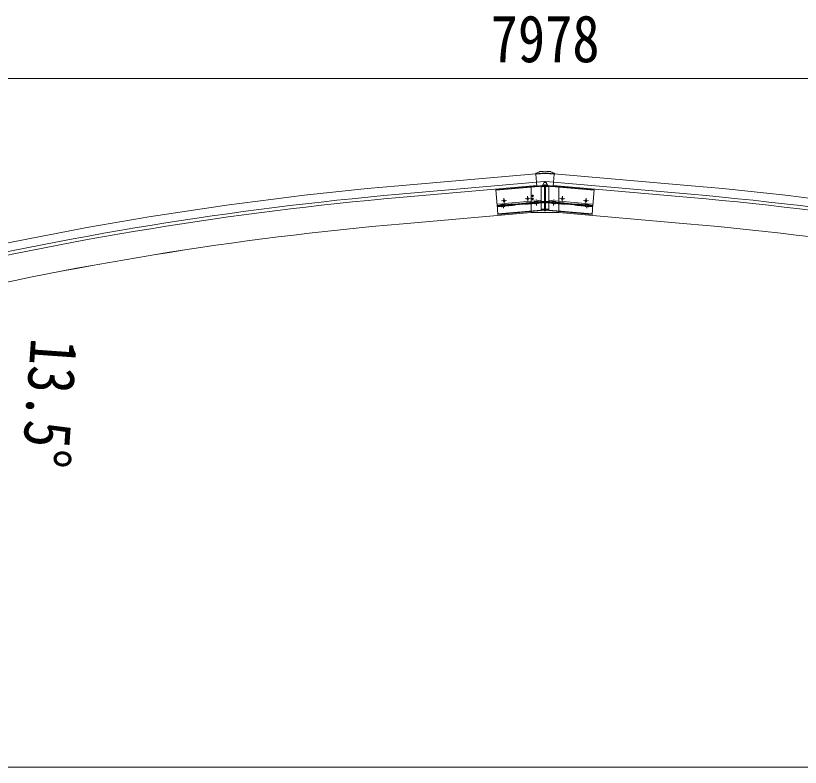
# Model space of a CAD drawing. Units: millimetres at full size; details may follow other scales. Extents: x -13976 to 14131, y -9754 to 9646.
# Drawn here: x -9715 to -5745, y -4935 to -1134 of the extents above; entities that cross this region are included whole.
import ezdxf
from ezdxf.enums import TextEntityAlignment as Align

# ---------------------------------------------------------------- set-up
doc = ezdxf.new("R2010")
doc.units = ezdxf.units.MM
doc.header["$LTSCALE"] = 50
for name, color, linetype, lineweight in [('0-0_0', 7, 'Continuous', 9), ('0-1_本体', 4, 'Continuous', 9), ('0-2_部品', 7, 'Continuous', 9), ('0-8_PARTS2', 2, 'Continuous', 9), ('0-A_寸法', 6, 'Continuous', 9)]:
    doc.layers.add(name, color=color, linetype=linetype, lineweight=lineweight)
doc.styles.add('ＭＳ ゴシック', font='')
doc.styles.get('ＭＳ ゴシック').set_extended_font_data('MS Gothic')

msp = doc.modelspace()

# ---------------------------------------------------------------- linework, layer by layer
at = {"layer": '0-0_0'}
msp.add_line((-10848.01, -4935.24), (-3226.01, -4935.24), dxfattribs=at)
at = {"layer": '0-1_本体'}
for p, q in [((-7778.53, -1994.32), (-7084.18, -1933.79)), ((-6295.49, -1994.32), (-6989.84, -1933.79)), ((-7774.78, -2037.33), (-7080.41, -1976.79)), ((-6299.24, -2037.33), (-6993.61, -1976.79)), ((-7773.32, -2054.1), (-7078.95, -1993.56)), ((-6300.7, -2054.1), (-6995.07, -1993.56)), ((-7107.38, -2129.45), (-7755.32, -2186.16)), ((-6966.64, -2129.45), (-6318.7, -2186.16))]:
    msp.add_line(p, q, dxfattribs=at)
for centre, radius, start, end in [((-6258.93, -19267.41), 17339.81, 95.02765, 103.43754), ((-7815.09, -19267.41), 17339.81, 76.56246, 84.97235), ((-6258.93, -19267.41), 17296.63, 95.0278, 103.43739), ((-6258.93, -19267.41), 17279.81, 95.0278, 103.43739), ((-7815.09, -19267.41), 17279.81, 76.56261, 84.9722), ((-7815.09, -19267.41), 17296.63, 76.56261, 84.9722), ((-6262.67, -19247.05), 17126.06, 95.00003, 103.5), ((-6262.66, -19247.03), 17126.06, 95.00003, 103.5), ((-7811.35, -19247.03), 17126.06, 76.5, 84.99997), ((-7811.34, -19247.05), 17126.06, 76.5, 84.99997)]:
    msp.add_arc(centre, radius, start, end, dxfattribs=at)
at = {"layer": '0-2_部品'}
for p, q in [((-7083.74, -1930.32), (-7076.43, -1929.68)), ((-7083.62, -1931.73), (-7083.74, -1930.32)), ((-7083.62, -1931.73), (-7083.58, -1932.15)), ((-7083.58, -1932.15), (-7083.32, -1935.14)), ((-7036.64, -1929.32), (-7083.47, -1933.42)), ((-7036.64, -1931.05), (-7083.32, -1935.14)), ((-7083.32, -1935.14), (-7083.26, -1935.82)), ((-7036.64, -1931.74), (-7083.26, -1935.82)), ((-7083.26, -1935.82), (-7079.65, -1977.08)), ((-7064.25, -1923.5), (-7068.41, -1925.9)), ((-7054.33, -1922.26), (-7062.6, -1922.98)), ((-7036.64, -1929.32), (-6989.81, -1933.42)), ((-7036.64, -1931.05), (-6989.96, -1935.14)), ((-7036.64, -1931.74), (-6990.02, -1935.82)), ((-7010.68, -1922.98), (-7018.95, -1922.26)), ((-7004.88, -1925.9), (-7009.03, -1923.5)), ((-6996.85, -1929.68), (-6989.54, -1930.32)), ((-6990.02, -1935.82), (-6993.63, -1977.08)), ((-6990.02, -1935.82), (-6989.96, -1935.14)), ((-6989.7, -1932.15), (-6989.96, -1935.14)), ((-6989.66, -1931.73), (-6989.7, -1932.15)), ((-6989.66, -1931.73), (-6989.54, -1930.32)), ((-7079.65, -1977.08), (-7040.31, -1973.64)), ((-7079.58, -1977.96), (-7079.65, -1977.08)), ((-7079.58, -1977.96), (-7078.02, -1995.7)), ((-7050.47, -1992.63), (-7041.76, -1976.46)), ((-7049.4, -1993.02), (-7040.42, -1977.46)), ((-7040.55, -1976.46), (-7041.76, -1976.46)), ((-7040.96, -1976.51), (-7040.42, -1977.46)), ((-7040.56, -1976.52), (-7040.55, -1976.46)), ((-7036.64, -1976.51), (-7040.56, -1976.52)), ((-7040.55, -1976.46), (-7040.39, -1974.53)), ((-7040.52, -1976.02), (-7036.64, -1976.01)), ((-7040.42, -1977.46), (-7032.87, -1977.46)), ((-7040.31, -1973.64), (-7040.39, -1974.53)), ((-7040.31, -1973.64), (-7040.29, -1973.47)), ((-7040.29, -1973.47), (-7036.64, -1973.79)), ((-7032.99, -1973.47), (-7036.64, -1973.79)), ((-7036.64, -1973.79), (-7036.64, -1976.01)), ((-7036.64, -1976.51), (-7036.64, -1976.01)), ((-7036.64, -1976.01), (-7032.77, -1976.02)), ((-7032.72, -1976.52), (-7036.64, -1976.51)), ((-7032.98, -1973.64), (-7032.99, -1973.47)), ((-7032.9, -1974.53), (-7032.98, -1973.64)), ((-7032.98, -1973.64), (-6993.63, -1977.08)), ((-7032.73, -1976.46), (-7032.9, -1974.53)), ((-7032.32, -1976.51), (-7032.87, -1977.46)), ((-7032.87, -1977.46), (-7023.88, -1993.02)), ((-7031.52, -1976.46), (-7032.73, -1976.46)), ((-7032.73, -1976.46), (-7032.72, -1976.52)), ((-7031.52, -1976.46), (-7022.81, -1992.63)), ((-6993.71, -1977.96), (-6995.26, -1995.7)), ((-6993.63, -1977.08), (-6993.71, -1977.96)), ((-7286.07, -2014.86), (-7036.98, -1993.07)), ((-7286.07, -2014.86), (-7279.06, -2095.05)), ((-7106.64, -1997.22), (-7078.13, -1994.47)), ((-7106.64, -2130.45), (-7106.64, -1997.22)), ((-7104.27, -1998.95), (-7104.07, -2001.24)), ((-7089.32, -1997.64), (-7089.12, -1999.94)), ((-7078.02, -1995.7), (-7051.62, -1993.39)), ((-7077.98, -1996.2), (-7078.02, -1995.7)), ((-7067.98, -1995.71), (-7051.34, -1994.26)), ((-7016.98, -1998.57), (-7056.98, -1998.57)), ((-7048.58, -1991.6), (-7036.64, -1990.45)), ((-6787.89, -2014.86), (-7036.98, -1993.07)), ((-7036.98, -1998.57), (-7036.98, -2073.87)), ((-7036.98, -1998.57), (-7036.98, -2073.87)), ((-7024.7, -1991.6), (-7036.64, -1990.45)), ((-7021.94, -1994.26), (-7005.3, -1995.71)), ((-7021.66, -1993.39), (-6995.26, -1995.7)), ((-7005.29, -1995.59), (-7005.3, -1995.71)), ((-7005.29, -1995.59), (-6995.33, -1996.46)), ((-6995.33, -1996.46), (-6995.3, -1996.2)), ((-6995.26, -1995.7), (-6995.3, -1996.2)), ((-6966.64, -1997.22), (-6995.15, -1994.47)), ((-6984.64, -1997.64), (-6984.84, -1999.94)), ((-6969.69, -1998.95), (-6969.89, -2001.24)), ((-6787.89, -2014.86), (-6794.9, -2095.05)), ((-7245.21, -2057.36), (-7242.95, -2083.26)), ((-7137.49, -2060.98), (-7111.59, -2058.72)), ((-7125.67, -2046.9), (-7123.4, -2072.8)), ((-7101.89, -2044.95), (-7100.78, -2044.93)), ((-7101.89, -2045.95), (-7100.78, -2045.97)), ((-7101.89, -2059.95), (-7100.78, -2059.93)), ((-7101.89, -2060.95), (-7100.78, -2060.97)), ((-7100.78, -2044.93), (-7100.26, -2044.83)), ((-7100.78, -2045.97), (-7100.26, -2046.07)), ((-7100.78, -2059.93), (-7100.26, -2059.83)), ((-7100.78, -2060.97), (-7100.26, -2061.07)), ((-7100.16, -2044.31), (-7100.26, -2044.83)), ((-7100.16, -2046.59), (-7100.26, -2046.07)), ((-7100.16, -2059.31), (-7100.26, -2059.83)), ((-7100.16, -2061.59), (-7100.26, -2061.07)), ((-7100.14, -2043.2), (-7100.16, -2044.31)), ((-7100.14, -2047.69), (-7100.16, -2046.59)), ((-7100.14, -2058.2), (-7100.16, -2059.31)), ((-7100.14, -2062.69), (-7100.16, -2061.59)), ((-7099.14, -2043.2), (-7099.12, -2044.31)), ((-7099.14, -2047.69), (-7099.12, -2046.59)), ((-7099.14, -2058.2), (-7099.12, -2059.31)), ((-7099.14, -2062.69), (-7099.12, -2061.59)), ((-7099.12, -2044.31), (-7099.02, -2044.83)), ((-7099.12, -2046.59), (-7099.02, -2046.07)), ((-7099.12, -2059.31), (-7099.02, -2059.83)), ((-7099.12, -2061.59), (-7099.02, -2061.07)), ((-7098.5, -2044.93), (-7099.02, -2044.83)), ((-7098.5, -2045.97), (-7099.02, -2046.07)), ((-7098.5, -2059.93), (-7099.02, -2059.83)), ((-7098.5, -2060.97), (-7099.02, -2061.07)), ((-7097.4, -2044.95), (-7098.5, -2044.93)), ((-7097.4, -2045.95), (-7098.5, -2045.97)), ((-7097.4, -2059.95), (-7098.5, -2059.93)), ((-7097.4, -2060.95), (-7098.5, -2060.97)), ((-7079.44, -2093.44), (-7082.05, -2063.56)), ((-6994.52, -2093.44), (-6991.91, -2063.56)), ((-6936.47, -2060.98), (-6962.38, -2058.72)), ((-6948.29, -2046.9), (-6950.56, -2072.8)), ((-6828.75, -2057.36), (-6831.01, -2083.26)), ((-7279.71, -2087.58), (-7258.79, -2085.75)), ((-7279.71, -2087.58), (-7275.18, -2139.38)), ((-7279.06, -2095.05), (-7254.15, -2092.87)), ((-7278.86, -2097.34), (-7257.94, -2095.51)), ((-7278.66, -2099.63), (-7257.74, -2097.8)), ((-7257.03, -2071.44), (-7231.13, -2069.18)), ((-7254.51, -2100.28), (-7256.5, -2100.46)), ((-7254.15, -2092.87), (-7254.46, -2089.39)), ((-7254.46, -2089.39), (-7253.6, -2099.2)), ((-7245.58, -2087.61), (-7253.55, -2088.3)), ((-7245.58, -2087.61), (-7253.55, -2088.3)), ((-7249.92, -2083.84), (-7247.79, -2108.17)), ((-7244.49, -2088.51), (-7244.19, -2092)), ((-7244.49, -2088.51), (-7243.64, -2098.33)), ((-7244.19, -2092), (-7085.79, -2078.14)), ((-7242.55, -2099.24), (-7240.56, -2099.06)), ((-7240.86, -2084.18), (-7090.43, -2071.02)), ((-7240, -2093.94), (-7089.58, -2080.78)), ((-7239.8, -2096.24), (-7089.38, -2083.07)), ((-7086.15, -2085.55), (-7088.14, -2085.73)), ((-7086.1, -2074.66), (-7085.79, -2078.14)), ((-7085.24, -2084.47), (-7086.1, -2074.66)), ((-7077.22, -2072.88), (-7085.19, -2073.57)), ((-7077.22, -2072.88), (-7085.19, -2073.57)), ((-7076.14, -2073.79), (-7075.83, -2077.27)), ((-7076.14, -2073.79), (-7075.28, -2083.6)), ((-7075.83, -2077.27), (-7036.98, -2073.87)), ((-7074.2, -2084.51), (-7072.2, -2084.33)), ((-7072.5, -2069.45), (-7057.28, -2068.12)), ((-7071.65, -2079.21), (-7036.98, -2076.18)), ((-7071.45, -2081.51), (-7037.01, -2078.49)), ((-7057.28, -2077.93), (-7057.28, -2068.12)), ((-6998.13, -2077.27), (-7036.98, -2073.87)), ((-7036.98, -2076.18), (-7036.98, -2118.54)), ((-7002.31, -2079.21), (-7036.98, -2076.18)), ((-7036.98, -2076.18), (-7036.98, -2118.54)), ((-7002.51, -2081.51), (-7036.95, -2078.49)), ((-7001.46, -2069.45), (-7016.68, -2068.12)), ((-7016.68, -2077.93), (-7016.68, -2068.12)), ((-6999.76, -2084.51), (-7001.76, -2084.33)), ((-6997.82, -2073.79), (-6998.68, -2083.6)), ((-6997.82, -2073.79), (-6998.13, -2077.27)), ((-6996.74, -2072.88), (-6988.77, -2073.57)), ((-6996.74, -2072.88), (-6988.77, -2073.57)), ((-6988.72, -2084.47), (-6987.86, -2074.66)), ((-6987.86, -2074.66), (-6988.17, -2078.14)), ((-6829.77, -2092), (-6988.17, -2078.14)), ((-6987.81, -2085.55), (-6985.82, -2085.73)), ((-6834.16, -2096.24), (-6984.58, -2083.07)), ((-6833.96, -2093.94), (-6984.38, -2080.78)), ((-6833.1, -2084.18), (-6983.53, -2071.02)), ((-6816.93, -2071.44), (-6842.83, -2069.18)), ((-6831.41, -2099.24), (-6833.4, -2099.06)), ((-6829.47, -2088.51), (-6830.32, -2098.33)), ((-6829.47, -2088.51), (-6829.77, -2092)), ((-6828.38, -2087.61), (-6820.41, -2088.3)), ((-6828.38, -2087.61), (-6820.41, -2088.3)), ((-6824.04, -2083.84), (-6826.17, -2108.17)), ((-6819.5, -2089.39), (-6820.36, -2099.2)), ((-6819.81, -2092.87), (-6819.5, -2089.39)), ((-6794.9, -2095.05), (-6819.81, -2092.87)), ((-6819.45, -2100.28), (-6817.46, -2100.46)), ((-6795.3, -2099.63), (-6816.23, -2097.8)), ((-6795.1, -2097.34), (-6816.02, -2095.51)), ((-6794.25, -2087.58), (-6815.17, -2085.75)), ((-6794.25, -2087.58), (-6798.78, -2139.38)), ((-7275.38, -2137.09), (-7037.18, -2116.25)), ((-7275.18, -2139.38), (-7036.98, -2118.54)), ((-7016.98, -2113.27), (-7056.98, -2113.27)), ((-7036.98, -2118.54), (-7037.18, -2116.25)), ((-7036.98, -2118.54), (-7036.78, -2116.25)), ((-6798.78, -2139.38), (-7036.98, -2118.54)), ((-6798.58, -2137.09), (-7036.78, -2116.25))]:
    msp.add_line(p, q, dxfattribs=at)
for points in [[(-7076.43, -1929.68), (-7070.61, -1926.32), (-7068.41, -1925.9)], [(-7004.88, -1925.9), (-7002.68, -1926.32), (-6996.85, -1929.68)], [(-7285.87, -2017.15), (-7089.12, -1999.94), (-7041.25, -1995.75)], [(-7106.64, -2130.45), (-6966.64, -2130.45), (-6966.64, -1997.22)], [(-7067.98, -1995.71), (-7068, -1995.59), (-7077.96, -1996.46), (-7077.98, -1996.2)], [(-7016.98, -1998.57), (-7016.98, -2115.57), (-7056.98, -2115.57), (-7056.98, -1998.57)], [(-7041.25, -1995.75), (-7036.98, -1995.37), (-7036.98, -1993.07)], [(-7032.71, -1995.75), (-7036.98, -1995.37), (-7036.98, -1993.07)], [(-6788.09, -2017.15), (-6984.84, -1999.94), (-7032.71, -1995.75)], [(-7258.79, -2085.75), (-7258.14, -2093.22), (-7257.58, -2099.55)], [(-7240.86, -2084.18), (-7240.2, -2091.65), (-7239.65, -2097.98)], [(-7090.43, -2071.02), (-7089.78, -2078.49), (-7089.23, -2084.82)], [(-7072.5, -2069.45), (-7071.85, -2076.92), (-7071.29, -2083.25)], [(-7001.46, -2069.45), (-7002.11, -2076.92), (-7002.67, -2083.25)], [(-6983.53, -2071.02), (-6984.18, -2078.49), (-6984.73, -2084.82)], [(-6833.1, -2084.18), (-6833.76, -2091.65), (-6834.31, -2097.98)], [(-6815.17, -2085.75), (-6815.82, -2093.22), (-6816.38, -2099.55)]]:
    msp.add_lwpolyline(points, dxfattribs=at)
for centre, radius in [((-7124.54, -2059.86), 4.5), ((-7124.54, -2059.86), 4), ((-7124.54, -2059.86), 3.5), ((-7099.64, -2045.45), 4), ((-7099.64, -2060.45), 4), ((-6949.43, -2059.86), 4.5), ((-6949.43, -2059.86), 4), ((-6949.43, -2059.86), 3.5), ((-7261.92, -2095.86), 3), ((-7244.08, -2070.32), 4.5), ((-7244.08, -2070.32), 4), ((-7244.08, -2070.32), 3.5), ((-7192.19, -2089.76), 3), ((-7093.56, -2081.13), 3), ((-7040.77, -2076.51), 3), ((-7033.19, -2076.51), 3), ((-6980.4, -2081.13), 3), ((-6881.77, -2089.76), 3), ((-6829.88, -2070.32), 4.5), ((-6829.88, -2070.32), 4), ((-6829.88, -2070.32), 3.5), ((-6812.04, -2095.86), 3), ((-7036.98, -2115.57), 3), ((-7036.98, -2118.57), 3)]:
    msp.add_circle(centre, radius, dxfattribs=at)
for centre, radius, start, end in [((-7062.26, -1926.95), 3.99, 95, 120), ((-7036.64, -2124.47), 202.99, 85, 95), ((-7011.03, -1926.95), 3.99, 60, 85), ((-7036.98, -1993.07), 5, 185.00001, 270), ((-7037.02, -1993.07), 3, 355, 185), ((-7036.98, -2001.57), 3, 330, 210), ((-7036.98, -2004.57), 3, 330, 210), ((-7036.98, -2007.57), 3, 330, 210), ((-7036.98, -2010.57), 3, 330, 210), ((-7036.98, -2013.57), 3, 330, 210), ((-7036.98, -2016.57), 3, 330, 210), ((-7036.98, -2019.57), 3, 330, 210), ((-7036.98, -2022.57), 3, 330, 210), ((-7036.98, -2025.57), 3, 330, 210), ((-7036.98, -1993.07), 5, 270, 354.99999), ((-7099.64, -2045.45), 2.3, 167.44414, 192.55586), ((-7099.64, -2060.45), 2.3, 167.44414, 192.55586), ((-7099.64, -2045.45), 2.3, 77.44414, 102.55586), ((-7099.64, -2045.45), 2.3, 257.44414, 282.55586), ((-7099.64, -2060.45), 2.3, 77.44414, 102.55586), ((-7099.64, -2060.45), 2.3, 257.44414, 282.55586), ((-7099.64, -2045.45), 2.3, 347.44414, 12.55586), ((-7099.64, -2060.45), 2.3, 347.44414, 12.55586), ((-7036.98, -2028.57), 3, 330, 210), ((-7036.98, -2031.57), 3, 330, 210), ((-7036.98, -2034.57), 3, 330, 210), ((-7036.98, -2037.57), 3, 330, 210), ((-7036.98, -2040.57), 3, 330, 210), ((-7036.98, -2043.57), 3, 330, 210), ((-7036.98, -2046.57), 3, 330, 210), ((-7036.98, -2049.57), 3, 330, 210), ((-7036.98, -2052.57), 3, 330, 210), ((-7036.98, -2055.57), 3, 330, 210), ((-7036.98, -2058.57), 3, 330, 210), ((-7036.98, -2061.57), 3, 330, 210), ((-7036.98, -2064.57), 3, 330, 210), ((-7275.87, -2097.08), 3, 75.52878, 294.47122), ((-7273.88, -2096.91), 3, 65, 305), ((-7270.89, -2096.65), 3, 65, 305), ((-7267.9, -2096.38), 3, 65, 305), ((-7264.91, -2096.12), 3, 65, 305), ((-7256.59, -2099.46), 1, 185, 274.99999), ((-7254.59, -2099.29), 1, 274.99999, 5), ((-7253.46, -2089.3), 1, 95, 185), ((-7253.46, -2089.3), 1, 95, 185), ((-7245.49, -2088.6), 1, 5, 95), ((-7245.49, -2088.6), 1, 5, 95), ((-7242.64, -2098.24), 1, 185, 275), ((-7240.65, -2098.07), 1, 275, 5), ((-7236.02, -2093.6), 3, 75.52878, 294.47122), ((-7234.03, -2093.42), 3, 65, 305), ((-7231.04, -2093.16), 3, 65, 305), ((-7228.05, -2092.9), 3, 65, 305), ((-7225.06, -2092.64), 3, 65, 305), ((-7222.07, -2092.38), 3, 65, 305), ((-7219.08, -2092.11), 3, 65, 305), ((-7216.1, -2091.85), 3, 65, 305), ((-7213.11, -2091.59), 3, 65, 305), ((-7210.12, -2091.33), 3, 65, 305), ((-7207.13, -2091.07), 3, 65, 305), ((-7204.14, -2090.81), 3, 65, 305), ((-7201.15, -2090.54), 3, 65, 305), ((-7198.16, -2090.28), 3, 65, 305), ((-7198.16, -2090.28), 3, 65, 305), ((-7195.18, -2090.02), 3, 65, 305), ((-7137.4, -2084.97), 3, 75.52878, 294.47122), ((-7135.4, -2084.79), 3, 65, 305), ((-7137.4, -2084.97), 3, 304.92641, 305), ((-7132.42, -2084.53), 3, 65, 305), ((-7129.43, -2084.27), 3, 65, 305), ((-7131.42, -2084.44), 3, 304.92643, 305), ((-7126.44, -2084.01), 3, 65, 305), ((-7123.45, -2083.75), 3, 65, 305), ((-7120.46, -2083.49), 3, 65, 305), ((-7117.47, -2083.22), 3, 65, 305), ((-7114.48, -2082.96), 3, 65, 305), ((-7111.5, -2082.7), 3, 65, 305), ((-7108.51, -2082.44), 3, 65, 305), ((-7105.52, -2082.18), 3, 65, 305), ((-7102.53, -2081.92), 3, 65, 305), ((-7099.54, -2081.65), 3, 65, 305), ((-7099.54, -2081.65), 3, 65, 305), ((-7096.55, -2081.39), 3, 65, 305), ((-7088.23, -2084.73), 1, 185, 274.99998), ((-7086.24, -2084.56), 1, 274.99998, 5), ((-7085.1, -2074.57), 1, 95, 185), ((-7085.1, -2074.57), 1, 95, 185), ((-7077.13, -2073.87), 1, 5, 95), ((-7077.13, -2073.87), 1, 5, 95), ((-7074.28, -2083.51), 1, 185, 275), ((-7072.29, -2083.34), 1, 275, 5), ((-7067.66, -2078.87), 3, 65, 305), ((-7064.67, -2078.6), 3, 65, 305), ((-7061.69, -2078.34), 3, 65, 305), ((-7058.7, -2078.08), 3, 65, 305), ((-7055.71, -2077.82), 3, 65, 305), ((-7052.72, -2077.56), 3, 65, 305), ((-7049.73, -2077.3), 3, 65, 305), ((-7046.74, -2077.04), 3, 65, 305), ((-7043.75, -2076.77), 3, 65, 305), ((-7036.98, -2067.57), 3, 330, 210), ((-7036.98, -2070.57), 3, 330, 210), ((-7036.98, -2073.57), 3, 330, 210), ((-7036.98, -2076.57), 3, 330, 210), ((-7036.98, -2079.57), 3, 330, 210), ((-7036.98, -2082.57), 3, 330, 210), ((-7036.98, -2085.57), 3, 330, 210), ((-7036.98, -2088.57), 3, 330, 210), ((-7036.98, -2091.57), 3, 330, 210), ((-7036.98, -2094.57), 3, 330, 210), ((-7036.98, -2097.57), 3, 330, 210), ((-7036.98, -2100.57), 3, 330, 210), ((-7036.98, -2103.57), 3, 330, 210), ((-7036.98, -2106.57), 3, 330, 210), ((-7030.21, -2076.77), 3, 235, 115), ((-7027.22, -2077.04), 3, 235, 115), ((-7024.23, -2077.3), 3, 235, 115), ((-7021.24, -2077.56), 3, 235, 115), ((-7018.25, -2077.82), 3, 235, 115), ((-7015.26, -2078.08), 3, 235, 115), ((-7012.27, -2078.34), 3, 235, 115), ((-7009.29, -2078.6), 3, 235, 115), ((-7006.3, -2078.87), 3, 235, 115), ((-7001.67, -2083.34), 1, 175, 265), ((-6999.68, -2083.51), 1, 265, 355), ((-6996.83, -2073.87), 1, 85, 175), ((-6996.83, -2073.87), 1, 85, 175), ((-6988.86, -2074.57), 1, 355, 85), ((-6988.86, -2074.57), 1, 355, 85), ((-6987.72, -2084.56), 1, 175, 265.00002), ((-6985.73, -2084.73), 1, 265.00002, 355), ((-6977.41, -2081.39), 3, 235, 115), ((-6974.42, -2081.65), 3, 235, 115), ((-6974.42, -2081.65), 3, 235, 115), ((-6971.43, -2081.92), 3, 235, 115), ((-6968.44, -2082.18), 3, 235, 115), ((-6965.45, -2082.44), 3, 235, 115), ((-6962.47, -2082.7), 3, 235, 115), ((-6959.48, -2082.96), 3, 235, 115), ((-6956.49, -2083.22), 3, 235, 115), ((-6953.5, -2083.49), 3, 235, 115), ((-6950.51, -2083.75), 3, 235, 115), ((-6947.52, -2084.01), 3, 235, 115), ((-6944.53, -2084.27), 3, 235, 115), ((-6942.54, -2084.44), 3, 235, 235.07357), ((-6941.55, -2084.53), 3, 235, 115), ((-6938.56, -2084.79), 3, 235, 115), ((-6936.56, -2084.97), 3, 235, 235.07359), ((-6936.56, -2084.97), 3, 245.52878, 104.47122), ((-6878.78, -2090.02), 3, 235, 115), ((-6875.8, -2090.28), 3, 235, 115), ((-6875.8, -2090.28), 3, 235, 115), ((-6872.81, -2090.54), 3, 235, 115), ((-6869.82, -2090.81), 3, 235, 115), ((-6866.83, -2091.07), 3, 235, 115), ((-6863.84, -2091.33), 3, 235, 115), ((-6860.85, -2091.59), 3, 235, 115), ((-6857.86, -2091.85), 3, 235, 115), ((-6854.88, -2092.11), 3, 235, 115), ((-6851.89, -2092.38), 3, 235, 115), ((-6848.9, -2092.64), 3, 235, 115), ((-6845.91, -2092.9), 3, 235, 115), ((-6842.92, -2093.16), 3, 235, 115), ((-6839.93, -2093.42), 3, 235, 115), ((-6837.94, -2093.6), 3, 245.52878, 104.47122), ((-6833.31, -2098.07), 1, 175, 265), ((-6831.32, -2098.24), 1, 265, 355), ((-6828.47, -2088.6), 1, 85, 175), ((-6828.47, -2088.6), 1, 85, 175), ((-6820.5, -2089.3), 1, 355, 85), ((-6820.5, -2089.3), 1, 355, 85), ((-6819.37, -2099.29), 1, 175, 265.00001), ((-6817.37, -2099.46), 1, 265.00001, 355), ((-6809.05, -2096.12), 3, 235, 115), ((-6806.06, -2096.38), 3, 235, 115), ((-6803.07, -2096.65), 3, 235, 115), ((-6800.09, -2096.91), 3, 235, 115), ((-6798.09, -2097.08), 3, 245.52878, 104.47122), ((-7036.98, -2109.57), 3, 330, 210), ((-7036.98, -2112.57), 3, 330, 210)]:
    msp.add_arc(centre, radius, start, end, dxfattribs=at)
for centre, major_axis, ratio, start_param, end_param in [((-7042.11, -1976.53), (1.15, 0.02), 0.060825, 0.0337838, 1.2585957), ((-7031.17, -1976.53), (1.15, -0.02), 0.060825, 1.8829969, 3.1078089), ((-7051.79, -1991.85), (-0.53, 1.47), 0.958259, 2.8941775, 3.8521671), ((-7051.57, -1991.76), (-1.35, 2.11), 0.997631, 2.6625978, 3.6205875), ((-7021.72, -1991.76), (1.35, 2.11), 0.997631, 2.6625978, 3.6205875), ((-7021.49, -1991.85), (0.53, 1.47), 0.958259, 2.4310182, 3.3890078)]:
    msp.add_ellipse(centre, major_axis=major_axis, ratio=ratio, start_param=start_param, end_param=end_param, dxfattribs=at)
at = {"layer": '0-8_PARTS2'}
for p, q in [((-7245.21, -2057.36), (-7242.95, -2083.26)), ((-7111.59, -2058.72), (-7137.49, -2060.98)), ((-7125.67, -2046.9), (-7123.4, -2072.8)), ((-6962.38, -2058.72), (-6936.47, -2060.98)), ((-6948.29, -2046.9), (-6950.56, -2072.8)), ((-6828.75, -2057.36), (-6831.01, -2083.26)), ((-7231.13, -2069.18), (-7257.03, -2071.44)), ((-6842.83, -2069.18), (-6816.93, -2071.44))]:
    msp.add_line(p, q, dxfattribs=at)
at = {"layer": '0-A_寸法'}
msp.add_line((-3047.99, -1451.34), (-11026.02, -1451.34), dxfattribs=at)

# ---------------------------------------------------------------- texts
at = {"layer": '0-A_寸法', "color": 7, "style": 'ＭＳ ゴシック', "width": 0.85}
msp.add_text('7978', height=238.3, dxfattribs=at).set_placement((-7312.01, -1441.34), align=Align.BOTTOM_LEFT)
msp.add_text('13.5°', height=238.3, rotation=265.965, dxfattribs=at).set_placement((-9707.91, -2755.94), align=Align.BOTTOM_LEFT)

doc.saveas('drawing.dxf')
